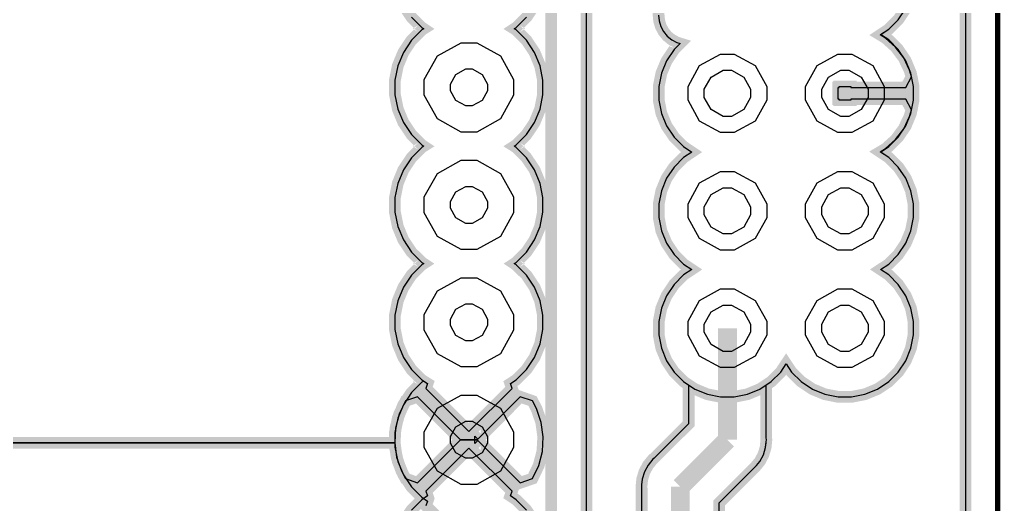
# Model space of a CAD drawing. Extents: x 0.4 to 7.9, y 0.4 to 11.3.
# Drawn here: x 4.103 to 4.937, y 6.114 to 6.527 of the extents above; entities that cross this region are included whole.
import ezdxf

# ---------------------------------------------------------------- set-up
doc = ezdxf.new("R2010")
doc.units = 0
doc.layers.get('0').update_dxf_attribs({"linetype": 'CONTINUOUS'})

msp = doc.modelspace()

# ---------------------------------------------------------------- linework, layer by layer
at = {"color": 0}
for points, const_width in [([(4.935, 7.47944), (4.935, 5.66444)], 0.004724), ([(4.90767, 6.85943), (4.90767, 5.66581), (4.90696, 5.65913), (4.90543, 5.65397), (4.90289, 5.64925), (4.89953, 5.64507), (4.8954, 5.64165), (4.89068, 5.63911), (4.88553, 5.63747), (4.87896, 5.63683), (3.35135, 5.63683)], 0.01), ([(4.55501, 6.81446), (4.55501, 5.79943)], 0.01), ([(4.58501, 5.79796), (4.58501, 6.68761)], 0.01), ([(4.90767, 6.6799), (4.90767, 5.66581), (4.90696, 5.65913), (4.90543, 5.65397), (4.90289, 5.64925), (4.89953, 5.64507), (4.8954, 5.64165), (4.89068, 5.63911), (4.88553, 5.63747), (4.87896, 5.63683), (3.35135, 5.63683)], 0.01), ([(4.90767, 6.6754), (4.90767, 5.66581)], 0.01), ([(4.64643, 6.59793), (4.64643, 6.53097), (4.64692, 6.5261), (4.64833, 6.52138), (4.65067, 6.51704), (4.65375, 6.51324), (4.65761, 6.5101), (4.66194, 6.50776), (4.66476, 6.50689), (4.65961, 6.50174), (4.65321, 6.49214), (4.64876, 6.4815), (4.64654, 6.47021), (4.64654, 6.45865), (4.64876, 6.44738), (4.65321, 6.43674), (4.65961, 6.42719), (4.66775, 6.41906), (4.67458, 6.41444), (4.66775, 6.40983), (4.65961, 6.40169), (4.65321, 6.39214), (4.64876, 6.38151), (4.64654, 6.37022), (4.64654, 6.35867), (4.64876, 6.34739), (4.65321, 6.33675), (4.65961, 6.32715), (4.66775, 6.31901), (4.67458, 6.31446), (4.66775, 6.30985), (4.65961, 6.30171), (4.65321, 6.29215), (4.64876, 6.28153), (4.64654, 6.27018), (4.64654, 6.25868), (4.64876, 6.2474), (4.65321, 6.23676), (4.65961, 6.22715), (4.66775, 6.21903), (4.67199, 6.21619), (4.67199, 6.18311), (4.64279, 6.15392), (4.64154, 6.15289), (4.63743, 6.14785), (4.63439, 6.14214), (4.63249, 6.1359), (4.632, 6.13108), (4.63183, 6.12944), (4.632, 6.12782), (4.632, 6.01411)], 0.01), ([(4.64643, 6.59793), (4.64643, 6.53097), (4.64692, 6.5261), (4.64833, 6.52138), (4.65067, 6.51704), (4.65375, 6.51324), (4.65761, 6.5101), (4.66194, 6.50776), (4.66476, 6.50689), (4.65961, 6.50174), (4.65321, 6.49214), (4.64876, 6.4815), (4.64654, 6.47021), (4.64654, 6.45865), (4.64876, 6.44738), (4.65321, 6.43674), (4.65961, 6.42719), (4.66775, 6.41906), (4.67458, 6.41444), (4.66775, 6.40983), (4.65961, 6.40169), (4.65321, 6.39214), (4.64876, 6.38151), (4.64654, 6.37022), (4.64654, 6.35867), (4.64876, 6.34739), (4.65321, 6.33675), (4.65961, 6.32715), (4.66775, 6.31901), (4.67458, 6.31446), (4.66775, 6.30985), (4.65961, 6.30171), (4.65321, 6.29215), (4.64876, 6.28153), (4.64654, 6.27018), (4.64654, 6.25868), (4.64876, 6.2474), (4.65321, 6.23676), (4.65961, 6.22715), (4.66775, 6.21903), (4.67731, 6.21262), (4.68793, 6.20822), (4.69922, 6.206), (4.71078, 6.206), (4.72206, 6.20822), (4.73269, 6.21262), (4.74229, 6.21903), (4.75043, 6.22715), (4.75499, 6.23406), (4.7596, 6.22715), (4.76774, 6.21903), (4.77729, 6.21262), (4.78792, 6.20822), (4.79926, 6.206), (4.81076, 6.206), (4.82206, 6.20822), (4.83268, 6.21262), (4.84229, 6.21903), (4.85042, 6.22715), (4.85682, 6.23676), (4.86122, 6.2474), (4.86344, 6.25868), (4.86344, 6.27018), (4.86122, 6.28153), (4.85682, 6.29215), (4.85042, 6.30171), (4.84229, 6.30985), (4.83539, 6.31446), (4.84229, 6.31901), (4.85042, 6.32715), (4.85682, 6.33675), (4.86122, 6.34739), (4.86344, 6.35867), (4.86344, 6.37022), (4.86122, 6.38151), (4.85682, 6.39214), (4.85042, 6.40169), (4.84229, 6.40983), (4.83513, 6.41465), (4.83968, 6.41737), (4.84819, 6.42507), (4.85504, 6.43425), (4.85997, 6.44461), (4.86176, 6.45042), (4.85699, 6.45942), (4.81, 6.45942), (4.81, 6.45865), (4.80003, 6.45865), (4.80003, 6.45942), (4.79921, 6.45942), (4.79921, 6.46946), (4.80003, 6.46946), (4.80003, 6.47021), (4.81, 6.47021), (4.81, 6.46946), (4.85699, 6.46946), (4.86176, 6.47851), (4.85997, 6.48432), (4.85504, 6.49463), (4.84819, 6.50379), (4.83968, 6.5115), (4.83513, 6.51426), (4.84229, 6.51904), (4.85042, 6.52718), (4.85682, 6.53674)], 0.01), ([(4.42914, 6.53961), (4.43604, 6.52929), (4.44482, 6.52051), (4.44646, 6.51942), (4.44482, 6.51839), (4.43604, 6.5096), (4.42914, 6.49929), (4.42443, 6.48785), (4.42199, 6.47564), (4.42199, 6.46326), (4.42443, 6.45107), (4.42914, 6.43961), (4.43604, 6.42931), (4.44482, 6.42051), (4.44646, 6.41943), (4.44482, 6.4184), (4.43604, 6.40961), (4.42914, 6.39931), (4.42443, 6.38781), (4.42199, 6.37565), (4.42199, 6.36322), (4.42443, 6.35107), (4.42914, 6.33963), (4.43604, 6.32926), (4.44482, 6.32053), (4.44646, 6.31944), (4.44482, 6.31836), (4.43604, 6.30963), (4.42914, 6.29926), (4.42443, 6.28782), (4.42199, 6.27567), (4.42199, 6.26324), (4.42443, 6.25108), (4.42914, 6.23958), (4.43604, 6.22928), (4.44482, 6.22049), (4.44646, 6.21946), (4.44482, 6.21837), (4.43604, 6.20958), (4.42914, 6.19928), (4.42443, 6.18782), (4.42199, 6.17562), (4.42199, 6.16325), (4.42443, 6.15104), (4.42914, 6.1396), (4.43604, 6.12929), (4.44482, 6.1205), (4.44976, 6.11724), (4.44835, 6.11317), (4.48503, 6.0765)], 0.01), ([(4.42914, 6.53961), (4.43604, 6.52929), (4.44482, 6.52051), (4.44646, 6.51942), (4.44482, 6.51839), (4.43604, 6.5096), (4.42914, 6.49929), (4.42443, 6.48785), (4.42199, 6.47564), (4.42199, 6.46326), (4.42443, 6.45107), (4.42914, 6.43961), (4.43604, 6.42931), (4.44482, 6.42051), (4.44646, 6.41943), (4.44482, 6.4184), (4.43604, 6.40961), (4.42914, 6.39931), (4.42443, 6.38781), (4.42199, 6.37565), (4.42199, 6.36322), (4.42443, 6.35107), (4.42914, 6.33963), (4.43604, 6.32926), (4.44482, 6.32053), (4.44646, 6.31944), (4.44482, 6.31836), (4.43604, 6.30963), (4.42914, 6.29926), (4.42443, 6.28782), (4.42199, 6.27567), (4.42199, 6.26324), (4.42443, 6.25108), (4.42914, 6.23958), (4.43604, 6.22928), (4.44482, 6.22049), (4.44976, 6.21724), (4.44835, 6.21317), (4.48503, 6.17654), (4.52165, 6.21317), (4.52024, 6.21724), (4.52518, 6.22049), (4.53396, 6.22928), (4.54085, 6.23958), (4.54557, 6.25108), (4.54801, 6.26324), (4.54801, 6.27567), (4.54557, 6.28782), (4.54085, 6.29926), (4.53396, 6.30963), (4.52518, 6.31836), (4.52354, 6.31944), (4.52518, 6.32053), (4.53396, 6.32926), (4.54085, 6.33963), (4.54557, 6.35107), (4.54801, 6.36322), (4.54801, 6.37565), (4.54557, 6.38781), (4.54085, 6.39931), (4.53396, 6.40961), (4.52518, 6.4184), (4.52354, 6.41943), (4.52518, 6.42051), (4.53396, 6.42931), (4.54085, 6.43961), (4.54557, 6.45107), (4.54801, 6.46326), (4.54801, 6.47564), (4.54557, 6.48785), (4.54085, 6.49929), (4.53396, 6.5096), (4.52518, 6.51839), (4.52354, 6.51942), (4.52518, 6.52051), (4.53396, 6.52929), (4.54085, 6.53961)], 0.01), ([(4.69803, 6.01411), (4.69803, 6.11578), (4.72721, 6.14497), (4.72846, 6.146), (4.73258, 6.15104), (4.73562, 6.15674), (4.73753, 6.16297), (4.73801, 6.16781), (4.73817, 6.16943), (4.73801, 6.17106), (4.73801, 6.21619), (4.74229, 6.21903), (4.75043, 6.22715), (4.75499, 6.23406), (4.7596, 6.22715), (4.76774, 6.21903), (4.77729, 6.21262), (4.78792, 6.20822), (4.79926, 6.206), (4.81076, 6.206), (4.82206, 6.20822), (4.83268, 6.21262), (4.84229, 6.21903), (4.85042, 6.22715), (4.85682, 6.23676), (4.86122, 6.2474), (4.86344, 6.25868), (4.86344, 6.27018), (4.86122, 6.28153), (4.85682, 6.29215), (4.85042, 6.30171), (4.84229, 6.30985), (4.83539, 6.31446), (4.84229, 6.31901), (4.85042, 6.32715), (4.85682, 6.33675), (4.86122, 6.34739), (4.86344, 6.35867), (4.86344, 6.37022), (4.86122, 6.38151), (4.85682, 6.39214), (4.85042, 6.40169), (4.84229, 6.40983), (4.83539, 6.41444), (4.84229, 6.41906), (4.85042, 6.42719), (4.85682, 6.43674), (4.86122, 6.44738), (4.86344, 6.45865), (4.86344, 6.47021), (4.86122, 6.4815), (4.85682, 6.49214), (4.85042, 6.50174), (4.84229, 6.50988), (4.83539, 6.51443), (4.84229, 6.51904), (4.85042, 6.52718), (4.85682, 6.53674)], 0.01), ([(4.69803, 6.01411), (4.69803, 6.11578), (4.72721, 6.14497), (4.72846, 6.146), (4.72971, 6.14757), (4.73258, 6.15104), (4.73562, 6.15674), (4.73753, 6.16297), (4.7379, 6.16694), (4.73801, 6.16781), (4.73817, 6.16943), (4.73801, 6.17106), (4.73801, 6.21619), (4.74229, 6.21903), (4.75043, 6.22715), (4.75499, 6.23406), (4.7596, 6.22715), (4.76774, 6.21903), (4.77729, 6.21262), (4.78792, 6.20822), (4.79926, 6.206), (4.81076, 6.206), (4.82206, 6.20822), (4.83268, 6.21262), (4.84229, 6.21903), (4.85042, 6.22715), (4.85682, 6.23676), (4.86122, 6.2474), (4.86344, 6.25868), (4.86344, 6.27018), (4.86122, 6.28153), (4.85682, 6.29215), (4.85042, 6.30171), (4.84229, 6.30985), (4.83539, 6.31446), (4.84229, 6.31901), (4.85042, 6.32715), (4.85682, 6.33675), (4.86122, 6.34739), (4.86344, 6.35867), (4.86344, 6.37022), (4.86122, 6.38151), (4.85682, 6.39214), (4.85042, 6.40169), (4.84229, 6.40983), (4.83513, 6.41465), (4.83968, 6.41737), (4.84819, 6.42507), (4.85504, 6.43425), (4.85997, 6.44461), (4.86176, 6.45042), (4.85699, 6.45942), (4.81, 6.45942), (4.81, 6.45865), (4.80003, 6.45865), (4.80003, 6.45942), (4.79921, 6.45942), (4.79921, 6.46946), (4.80003, 6.46946), (4.80003, 6.47021), (4.81, 6.47021), (4.81, 6.46946), (4.85699, 6.46946), (4.86176, 6.47851), (4.85997, 6.48432), (4.85504, 6.49463), (4.84819, 6.50379), (4.83968, 6.5115), (4.83513, 6.51426), (4.84229, 6.51904), (4.85042, 6.52718), (4.85682, 6.53674)], 0.01), ([(4.70503, 6.26443), (4.70503, 6.16943)], 0.016), ([(3.648, 6.16694), (4.42176, 6.16694), (4.42344, 6.15462), (4.42751, 6.1429), (4.43099, 6.13639), (4.44129, 6.13282), (4.47792, 6.16943), (4.49208, 6.16943), (4.52869, 6.13282), (4.53901, 6.13639), (4.54438, 6.14757), (4.54753, 6.15956), (4.54824, 6.17199), (4.54656, 6.18425), (4.54249, 6.19596), (4.53901, 6.20247), (4.52869, 6.20611), (4.49208, 6.16943), (4.47792, 6.16943), (4.44129, 6.20611), (4.43099, 6.20247), (4.42562, 6.19129), (4.42247, 6.17931), (4.42176, 6.16694), (3.648, 6.16694)], 0.01), ([(4.70503, 6.16943), (4.66499, 6.12944)], 0.016), ([(4.54085, 6.09928), (4.53396, 6.1096), (4.52518, 6.11838), (4.52024, 6.12169), (4.52165, 6.12571), (4.48503, 6.16238), (4.44835, 6.12571), (4.44976, 6.12169), (4.44482, 6.11838), (4.43604, 6.1096), (4.42914, 6.09928)], 0.01), ([(4.66499, 6.12944), (4.66499, 5.95942)], 0.016)]:
    msp.add_lwpolyline(points, dxfattribs=dict(at, const_width=const_width))
for points in [[(4.90767, 6.85943), (4.90767, 5.66581), (4.90696, 5.65913), (4.90543, 5.65397), (4.90289, 5.64925), (4.89953, 5.64507), (4.8954, 5.64165), (4.89068, 5.63911), (4.88553, 5.63747), (4.87896, 5.63683), (3.35135, 5.63683)], [(4.58501, 5.79796), (4.58501, 6.68761)], [(4.90767, 6.6799), (4.90767, 5.66581), (4.90696, 5.65913), (4.90543, 5.65397), (4.90289, 5.64925), (4.89953, 5.64507), (4.8954, 5.64165), (4.89068, 5.63911), (4.88553, 5.63747), (4.87896, 5.63683), (3.35135, 5.63683)], [(4.90767, 6.6754), (4.90767, 5.66581)], [(4.43604, 6.52929), (4.44482, 6.52051), (4.44646, 6.51942), (4.44482, 6.51839), (4.43604, 6.5096), (4.42914, 6.49929), (4.42443, 6.48785), (4.42199, 6.47564), (4.42199, 6.46326), (4.42443, 6.45107), (4.42914, 6.43961), (4.43604, 6.42931), (4.44482, 6.42051), (4.44646, 6.41943), (4.44482, 6.4184), (4.43604, 6.40961), (4.42914, 6.39931), (4.42443, 6.38781), (4.42199, 6.37565), (4.42199, 6.36322), (4.42443, 6.35107), (4.42914, 6.33963), (4.43604, 6.32926), (4.44482, 6.32053), (4.44646, 6.31944), (4.44482, 6.31836), (4.43604, 6.30963), (4.42914, 6.29926), (4.42443, 6.28782), (4.42199, 6.27567), (4.42199, 6.26324), (4.42443, 6.25108), (4.42914, 6.23958), (4.43604, 6.22928), (4.44482, 6.22049), (4.44646, 6.21946), (4.44482, 6.21837), (4.43604, 6.20958), (4.42914, 6.19928), (4.42443, 6.18782), (4.42199, 6.17562), (4.42199, 6.16325), (4.42443, 6.15104), (4.42914, 6.1396), (4.43604, 6.12929), (4.44482, 6.1205), (4.44976, 6.11724), (4.44835, 6.11317)], [(4.43604, 6.52929), (4.44482, 6.52051), (4.44646, 6.51942), (4.44482, 6.51839), (4.43604, 6.5096), (4.42914, 6.49929), (4.42443, 6.48785), (4.42199, 6.47564), (4.42199, 6.46326), (4.42443, 6.45107), (4.42914, 6.43961), (4.43604, 6.42931), (4.44482, 6.42051), (4.44646, 6.41943), (4.44482, 6.4184), (4.43604, 6.40961), (4.42914, 6.39931), (4.42443, 6.38781), (4.42199, 6.37565), (4.42199, 6.36322), (4.42443, 6.35107), (4.42914, 6.33963), (4.43604, 6.32926), (4.44482, 6.32053), (4.44646, 6.31944), (4.44482, 6.31836), (4.43604, 6.30963), (4.42914, 6.29926), (4.42443, 6.28782), (4.42199, 6.27567), (4.42199, 6.26324), (4.42443, 6.25108), (4.42914, 6.23958), (4.43604, 6.22928), (4.44482, 6.22049), (4.44976, 6.21724), (4.44835, 6.21317), (4.48503, 6.17654), (4.52165, 6.21317), (4.52024, 6.21724), (4.52518, 6.22049), (4.53396, 6.22928), (4.54085, 6.23958), (4.54557, 6.25108), (4.54801, 6.26324), (4.54801, 6.27567), (4.54557, 6.28782), (4.54085, 6.29926), (4.53396, 6.30963), (4.52518, 6.31836), (4.52354, 6.31944), (4.52518, 6.32053), (4.53396, 6.32926), (4.54085, 6.33963), (4.54557, 6.35107), (4.54801, 6.36322), (4.54801, 6.37565), (4.54557, 6.38781), (4.54085, 6.39931), (4.53396, 6.40961), (4.52518, 6.4184), (4.52354, 6.41943), (4.52518, 6.42051), (4.53396, 6.42931), (4.54085, 6.43961), (4.54557, 6.45107), (4.54801, 6.46326), (4.54801, 6.47564), (4.54557, 6.48785), (4.54085, 6.49929), (4.53396, 6.5096), (4.52518, 6.51839), (4.52354, 6.51942), (4.52518, 6.52051), (4.53396, 6.52929)], [(4.64643, 6.53097), (4.64692, 6.5261), (4.64833, 6.52138), (4.65067, 6.51704), (4.65375, 6.51324), (4.65761, 6.5101), (4.66194, 6.50776), (4.66476, 6.50689), (4.65961, 6.50174), (4.65321, 6.49214), (4.64876, 6.4815), (4.64654, 6.47021), (4.64654, 6.45865), (4.64876, 6.44738), (4.65321, 6.43674), (4.65961, 6.42719), (4.66775, 6.41906), (4.67458, 6.41444), (4.66775, 6.40983), (4.65961, 6.40169), (4.65321, 6.39214), (4.64876, 6.38151), (4.64654, 6.37022), (4.64654, 6.35867), (4.64876, 6.34739), (4.65321, 6.33675), (4.65961, 6.32715), (4.66775, 6.31901), (4.67458, 6.31446), (4.66775, 6.30985), (4.65961, 6.30171), (4.65321, 6.29215), (4.64876, 6.28153), (4.64654, 6.27018), (4.64654, 6.25868), (4.64876, 6.2474), (4.65321, 6.23676), (4.65961, 6.22715), (4.66775, 6.21903), (4.67199, 6.21619), (4.67199, 6.18311), (4.64279, 6.15392), (4.64154, 6.15289), (4.63743, 6.14785), (4.63439, 6.14214), (4.63249, 6.1359), (4.632, 6.13108), (4.63183, 6.12944), (4.632, 6.12782), (4.632, 6.01411)], [(4.64643, 6.53097), (4.64692, 6.5261), (4.64833, 6.52138), (4.65067, 6.51704), (4.65375, 6.51324), (4.65761, 6.5101), (4.66194, 6.50776), (4.66476, 6.50689), (4.65961, 6.50174), (4.65321, 6.49214), (4.64876, 6.4815), (4.64654, 6.47021), (4.64654, 6.45865), (4.64876, 6.44738), (4.65321, 6.43674), (4.65961, 6.42719), (4.66775, 6.41906), (4.67458, 6.41444), (4.66775, 6.40983), (4.65961, 6.40169), (4.65321, 6.39214), (4.64876, 6.38151), (4.64654, 6.37022), (4.64654, 6.35867), (4.64876, 6.34739), (4.65321, 6.33675), (4.65961, 6.32715), (4.66775, 6.31901), (4.67458, 6.31446), (4.66775, 6.30985), (4.65961, 6.30171), (4.65321, 6.29215), (4.64876, 6.28153), (4.64654, 6.27018), (4.64654, 6.25868), (4.64876, 6.2474), (4.65321, 6.23676), (4.65961, 6.22715), (4.66775, 6.21903), (4.67731, 6.21262), (4.68793, 6.20822), (4.69922, 6.206), (4.71078, 6.206), (4.72206, 6.20822), (4.73269, 6.21262), (4.74229, 6.21903), (4.75043, 6.22715), (4.75499, 6.23406), (4.7596, 6.22715), (4.76774, 6.21903), (4.77729, 6.21262), (4.78792, 6.20822), (4.79926, 6.206), (4.81076, 6.206), (4.82206, 6.20822), (4.83268, 6.21262), (4.84229, 6.21903), (4.85042, 6.22715), (4.85682, 6.23676), (4.86122, 6.2474), (4.86344, 6.25868), (4.86344, 6.27018), (4.86122, 6.28153), (4.85682, 6.29215), (4.85042, 6.30171), (4.84229, 6.30985), (4.83539, 6.31446), (4.84229, 6.31901), (4.85042, 6.32715), (4.85682, 6.33675), (4.86122, 6.34739), (4.86344, 6.35867), (4.86344, 6.37022), (4.86122, 6.38151), (4.85682, 6.39214), (4.85042, 6.40169), (4.84229, 6.40983), (4.83513, 6.41465), (4.83968, 6.41737), (4.84819, 6.42507), (4.85504, 6.43425), (4.85997, 6.44461), (4.86176, 6.45042), (4.85699, 6.45942), (4.81, 6.45942), (4.81, 6.45865), (4.80003, 6.45865), (4.80003, 6.45942), (4.79921, 6.45942), (4.79921, 6.46946), (4.80003, 6.46946), (4.80003, 6.47021), (4.81, 6.47021), (4.81, 6.46946), (4.85699, 6.46946), (4.86176, 6.47851), (4.85997, 6.48432), (4.85504, 6.49463), (4.84819, 6.50379), (4.83968, 6.5115), (4.83513, 6.51426), (4.84229, 6.51904), (4.85042, 6.52718), (4.85682, 6.53674)], [(4.69803, 6.01411), (4.69803, 6.11578), (4.72721, 6.14497), (4.72846, 6.146), (4.73258, 6.15104), (4.73562, 6.15674), (4.73753, 6.16297), (4.73801, 6.16781), (4.73817, 6.16943), (4.73801, 6.17106), (4.73801, 6.21619), (4.74229, 6.21903), (4.75043, 6.22715), (4.75499, 6.23406), (4.7596, 6.22715), (4.76774, 6.21903), (4.77729, 6.21262), (4.78792, 6.20822), (4.79926, 6.206), (4.81076, 6.206), (4.82206, 6.20822), (4.83268, 6.21262), (4.84229, 6.21903), (4.85042, 6.22715), (4.85682, 6.23676), (4.86122, 6.2474), (4.86344, 6.25868), (4.86344, 6.27018), (4.86122, 6.28153), (4.85682, 6.29215), (4.85042, 6.30171), (4.84229, 6.30985), (4.83539, 6.31446), (4.84229, 6.31901), (4.85042, 6.32715), (4.85682, 6.33675), (4.86122, 6.34739), (4.86344, 6.35867), (4.86344, 6.37022), (4.86122, 6.38151), (4.85682, 6.39214), (4.85042, 6.40169), (4.84229, 6.40983), (4.83539, 6.41444), (4.84229, 6.41906), (4.85042, 6.42719), (4.85682, 6.43674), (4.86122, 6.44738), (4.86344, 6.45865), (4.86344, 6.47021), (4.86122, 6.4815), (4.85682, 6.49214), (4.85042, 6.50174), (4.84229, 6.50988), (4.83539, 6.51443), (4.84229, 6.51904), (4.85042, 6.52718), (4.85682, 6.53674)], [(4.69803, 6.01411), (4.69803, 6.11578), (4.72721, 6.14497), (4.72846, 6.146), (4.72971, 6.14757), (4.73258, 6.15104), (4.73562, 6.15674), (4.73753, 6.16297), (4.7379, 6.16694), (4.73801, 6.16781), (4.73817, 6.16943), (4.73801, 6.17106), (4.73801, 6.21619), (4.74229, 6.21903), (4.75043, 6.22715), (4.75499, 6.23406), (4.7596, 6.22715), (4.76774, 6.21903), (4.77729, 6.21262), (4.78792, 6.20822), (4.79926, 6.206), (4.81076, 6.206), (4.82206, 6.20822), (4.83268, 6.21262), (4.84229, 6.21903), (4.85042, 6.22715), (4.85682, 6.23676), (4.86122, 6.2474), (4.86344, 6.25868), (4.86344, 6.27018), (4.86122, 6.28153), (4.85682, 6.29215), (4.85042, 6.30171), (4.84229, 6.30985), (4.83539, 6.31446), (4.84229, 6.31901), (4.85042, 6.32715), (4.85682, 6.33675), (4.86122, 6.34739), (4.86344, 6.35867), (4.86344, 6.37022), (4.86122, 6.38151), (4.85682, 6.39214), (4.85042, 6.40169), (4.84229, 6.40983), (4.83513, 6.41465), (4.83968, 6.41737), (4.84819, 6.42507), (4.85504, 6.43425), (4.85997, 6.44461), (4.86176, 6.45042), (4.85699, 6.45942), (4.81, 6.45942), (4.81, 6.45865), (4.80003, 6.45865), (4.80003, 6.45942), (4.79921, 6.45942), (4.79921, 6.46946), (4.80003, 6.46946), (4.80003, 6.47021), (4.81, 6.47021), (4.81, 6.46946), (4.85699, 6.46946), (4.86176, 6.47851), (4.85997, 6.48432), (4.85504, 6.49463), (4.84819, 6.50379), (4.83968, 6.5115), (4.83513, 6.51426), (4.84229, 6.51904), (4.85042, 6.52718), (4.85682, 6.53674)], [(3.648, 6.16694), (4.42176, 6.16694), (4.42344, 6.15462), (4.42751, 6.1429), (4.43099, 6.13639), (4.44129, 6.13282), (4.47792, 6.16943), (4.49208, 6.16943), (4.52869, 6.13282), (4.53901, 6.13639), (4.54438, 6.14757), (4.54753, 6.15956), (4.54824, 6.17199), (4.54656, 6.18425), (4.54249, 6.19596), (4.53901, 6.20247), (4.52869, 6.20611), (4.49208, 6.16943), (4.47792, 6.16943), (4.44129, 6.20611), (4.43099, 6.20247), (4.42562, 6.19129), (4.42247, 6.17931), (4.42176, 6.16694), (3.648, 6.16694)], [(4.53396, 6.1096), (4.52518, 6.11838), (4.52024, 6.12169), (4.52165, 6.12571), (4.48503, 6.16238), (4.44835, 6.12571), (4.44976, 6.12169), (4.44482, 6.11838), (4.43604, 6.1096)]]:
    msp.add_lwpolyline(points, dxfattribs=at)
for points in [[(4.523, 6.46946), (4.523, 6.46278), (4.51183, 6.4426), (4.49169, 6.43143), (4.48503, 6.43143), (4.47831, 6.43143), (4.45811, 6.4426), (4.447, 6.46278), (4.447, 6.46946), (4.447, 6.47618), (4.45811, 6.49636), (4.47831, 6.50743), (4.48503, 6.50743), (4.49169, 6.50743), (4.51183, 6.49636), (4.523, 6.47618), (4.523, 6.46946)], [(4.523, 6.46946), (4.523, 6.46278), (4.51183, 6.4426), (4.49169, 6.43143), (4.48503, 6.43143), (4.47831, 6.43143), (4.45811, 6.4426), (4.447, 6.46278), (4.447, 6.46946), (4.447, 6.47618), (4.45811, 6.49636), (4.47831, 6.50743), (4.48503, 6.50743), (4.49169, 6.50743), (4.51183, 6.49636), (4.523, 6.47618), (4.523, 6.46946)], [(4.73844, 6.46446), (4.73844, 6.45856), (4.72863, 6.44081), (4.71089, 6.43099), (4.70503, 6.43099), (4.69906, 6.43099), (4.68132, 6.44081), (4.67156, 6.45856), (4.67156, 6.46446), (4.67156, 6.47038), (4.68132, 6.48812), (4.69906, 6.49789), (4.70503, 6.49789), (4.71089, 6.49789), (4.72863, 6.48812), (4.73844, 6.47038), (4.73844, 6.46446)], [(4.73844, 6.46446), (4.73844, 6.45856), (4.72863, 6.44081), (4.71089, 6.43099), (4.70503, 6.43099), (4.69906, 6.43099), (4.68132, 6.44081), (4.67156, 6.45856), (4.67156, 6.46446), (4.67156, 6.47038), (4.68132, 6.48812), (4.69906, 6.49789), (4.70503, 6.49789), (4.71089, 6.49789), (4.72863, 6.48812), (4.73844, 6.47038), (4.73844, 6.46446)], [(4.83849, 6.46446), (4.83849, 6.45856), (4.82867, 6.44081), (4.81093, 6.43099), (4.80501, 6.43099), (4.79904, 6.43099), (4.78131, 6.44081), (4.77154, 6.45856), (4.77154, 6.46446), (4.77154, 6.47038), (4.78131, 6.48812), (4.79904, 6.49789), (4.80501, 6.49789), (4.81093, 6.49789), (4.82867, 6.48812), (4.83849, 6.47038), (4.83849, 6.46446)], [(4.83849, 6.46446), (4.83849, 6.45856), (4.82867, 6.44081), (4.81093, 6.43099), (4.80501, 6.43099), (4.79904, 6.43099), (4.78131, 6.44081), (4.77154, 6.45856), (4.77154, 6.46446), (4.77154, 6.47038), (4.78131, 6.48812), (4.79904, 6.49789), (4.80501, 6.49789), (4.81093, 6.49789), (4.82867, 6.48812), (4.83849, 6.47038), (4.83849, 6.46446)], [(4.523, 6.36947), (4.523, 6.36279), (4.51183, 6.34261), (4.49169, 6.33143), (4.48503, 6.33143), (4.47831, 6.33143), (4.45811, 6.34261), (4.447, 6.36279), (4.447, 6.36947), (4.447, 6.37619), (4.45811, 6.39632), (4.47831, 6.40744), (4.48503, 6.40744), (4.49169, 6.40744), (4.51183, 6.39632), (4.523, 6.37619), (4.523, 6.36947)], [(4.523, 6.36947), (4.523, 6.36279), (4.51183, 6.34261), (4.49169, 6.33143), (4.48503, 6.33143), (4.47831, 6.33143), (4.45811, 6.34261), (4.447, 6.36279), (4.447, 6.36947), (4.447, 6.37619), (4.45811, 6.39632), (4.47831, 6.40744), (4.48503, 6.40744), (4.49169, 6.40744), (4.51183, 6.39632), (4.523, 6.37619), (4.523, 6.36947)], [(4.73844, 6.36442), (4.73844, 6.35856), (4.72863, 6.34082), (4.71089, 6.331), (4.70503, 6.331), (4.69906, 6.331), (4.68132, 6.34082), (4.67156, 6.35856), (4.67156, 6.36442), (4.67156, 6.37039), (4.68132, 6.38813), (4.69906, 6.39789), (4.70503, 6.39789), (4.71089, 6.39789), (4.72863, 6.38813), (4.73844, 6.37039), (4.73844, 6.36442)], [(4.73844, 6.36442), (4.73844, 6.35856), (4.72863, 6.34082), (4.71089, 6.331), (4.70503, 6.331), (4.69906, 6.331), (4.68132, 6.34082), (4.67156, 6.35856), (4.67156, 6.36442), (4.67156, 6.37039), (4.68132, 6.38813), (4.69906, 6.39789), (4.70503, 6.39789), (4.71089, 6.39789), (4.72863, 6.38813), (4.73844, 6.37039), (4.73844, 6.36442)], [(4.83849, 6.36442), (4.83849, 6.35856), (4.82867, 6.34082), (4.81093, 6.331), (4.80501, 6.331), (4.79904, 6.331), (4.78131, 6.34082), (4.77154, 6.35856), (4.77154, 6.36442), (4.77154, 6.37039), (4.78131, 6.38813), (4.79904, 6.39789), (4.80501, 6.39789), (4.81093, 6.39789), (4.82867, 6.38813), (4.83849, 6.37039), (4.83849, 6.36442)], [(4.83849, 6.36442), (4.83849, 6.35856), (4.82867, 6.34082), (4.81093, 6.331), (4.80501, 6.331), (4.79904, 6.331), (4.78131, 6.34082), (4.77154, 6.35856), (4.77154, 6.36442), (4.77154, 6.37039), (4.78131, 6.38813), (4.79904, 6.39789), (4.80501, 6.39789), (4.81093, 6.39789), (4.82867, 6.38813), (4.83849, 6.37039), (4.83849, 6.36442)], [(4.523, 6.26942), (4.523, 6.26275), (4.51183, 6.24262), (4.49169, 6.23144), (4.48503, 6.23144), (4.47831, 6.23144), (4.45811, 6.24262), (4.447, 6.26275), (4.447, 6.26942), (4.447, 6.27615), (4.45811, 6.29633), (4.47831, 6.30746), (4.48503, 6.30746), (4.49169, 6.30746), (4.51183, 6.29633), (4.523, 6.27615), (4.523, 6.26942)], [(4.523, 6.26942), (4.523, 6.26275), (4.51183, 6.24262), (4.49169, 6.23144), (4.48503, 6.23144), (4.47831, 6.23144), (4.45811, 6.24262), (4.447, 6.26275), (4.447, 6.26942), (4.447, 6.27615), (4.45811, 6.29633), (4.47831, 6.30746), (4.48503, 6.30746), (4.49169, 6.30746), (4.51183, 6.29633), (4.523, 6.27615), (4.523, 6.26942)], [(4.73844, 6.26443), (4.73844, 6.25851), (4.72863, 6.24078), (4.71089, 6.23096), (4.70503, 6.23096), (4.69906, 6.23096), (4.68132, 6.24078), (4.67156, 6.25851), (4.67156, 6.26443), (4.67156, 6.2704), (4.68132, 6.28814), (4.69906, 6.2979), (4.70503, 6.2979), (4.71089, 6.2979), (4.72863, 6.28814), (4.73844, 6.2704), (4.73844, 6.26443)], [(4.73844, 6.26443), (4.73844, 6.25851), (4.72863, 6.24078), (4.71089, 6.23096), (4.70503, 6.23096), (4.69906, 6.23096), (4.68132, 6.24078), (4.67156, 6.25851), (4.67156, 6.26443), (4.67156, 6.2704), (4.68132, 6.28814), (4.69906, 6.2979), (4.70503, 6.2979), (4.71089, 6.2979), (4.72863, 6.28814), (4.73844, 6.2704), (4.73844, 6.26443)], [(4.83849, 6.26443), (4.83849, 6.25851), (4.82867, 6.24078), (4.81093, 6.23096), (4.80501, 6.23096), (4.79904, 6.23096), (4.78131, 6.24078), (4.77154, 6.25851), (4.77154, 6.26443), (4.77154, 6.2704), (4.78131, 6.28814), (4.79904, 6.2979), (4.80501, 6.2979), (4.81093, 6.2979), (4.82867, 6.28814), (4.83849, 6.2704), (4.83849, 6.26443)], [(4.83849, 6.26443), (4.83849, 6.25851), (4.82867, 6.24078), (4.81093, 6.23096), (4.80501, 6.23096), (4.79904, 6.23096), (4.78131, 6.24078), (4.77154, 6.25851), (4.77154, 6.26443), (4.77154, 6.2704), (4.78131, 6.28814), (4.79904, 6.2979), (4.80501, 6.2979), (4.81093, 6.2979), (4.82867, 6.28814), (4.83849, 6.2704), (4.83849, 6.26443)], [(4.523, 6.16943), (4.523, 6.16276), (4.51183, 6.14258), (4.49169, 6.13146), (4.48503, 6.13146), (4.47831, 6.13146), (4.45811, 6.14258), (4.447, 6.16276), (4.447, 6.16943), (4.447, 6.17617), (4.45811, 6.19635), (4.47831, 6.20747), (4.48503, 6.20747), (4.49169, 6.20747), (4.51183, 6.19635), (4.523, 6.17617), (4.523, 6.16943)], [(4.523, 6.16943), (4.523, 6.16276), (4.51183, 6.14258), (4.49169, 6.13146), (4.48503, 6.13146), (4.47831, 6.13146), (4.45811, 6.14258), (4.447, 6.16276), (4.447, 6.16943), (4.447, 6.17617), (4.45811, 6.19635), (4.47831, 6.20747), (4.48503, 6.20747), (4.49169, 6.20747), (4.51183, 6.19635), (4.523, 6.17617), (4.523, 6.16943)], [(4.49262, 6.17003), (4.49208, 6.16943), (4.49262, 6.16889), (4.49001, 6.16629), (4.49001, 6.17264), (4.49262, 6.17003)]]:
    msp.add_lwpolyline(points, close=True, dxfattribs=at)
at = {"color": 7}
for points in [[(4.50076, 6.46946), (4.50076, 6.46669), (4.49615, 6.45833), (4.48779, 6.45372), (4.48503, 6.45372), (4.48221, 6.45372), (4.47385, 6.45833), (4.46924, 6.46669), (4.46924, 6.46946), (4.46924, 6.47228), (4.47385, 6.48058), (4.48221, 6.48519), (4.48503, 6.48519), (4.48779, 6.48519), (4.49615, 6.48058), (4.50076, 6.47228), (4.50076, 6.46946)], [(4.50076, 6.46946), (4.50076, 6.46669), (4.49615, 6.45833), (4.48779, 6.45372), (4.48503, 6.45372), (4.48221, 6.45372), (4.47385, 6.45833), (4.46924, 6.46669), (4.46924, 6.46946), (4.46924, 6.47228), (4.47385, 6.48058), (4.48221, 6.48519), (4.48503, 6.48519), (4.48779, 6.48519), (4.49615, 6.48058), (4.50076, 6.47228), (4.50076, 6.46946)], [(4.72467, 6.46446), (4.72467, 6.46099), (4.71892, 6.45057), (4.7085, 6.44476), (4.70503, 6.44476), (4.7015, 6.44476), (4.69108, 6.45057), (4.68533, 6.46099), (4.68533, 6.46446), (4.68533, 6.46793), (4.69108, 6.47835), (4.7015, 6.4841), (4.70503, 6.4841), (4.7085, 6.4841), (4.71892, 6.47835), (4.72467, 6.46793), (4.72467, 6.46446)], [(4.72467, 6.46446), (4.72467, 6.46099), (4.71892, 6.45057), (4.7085, 6.44476), (4.70503, 6.44476), (4.7015, 6.44476), (4.69108, 6.45057), (4.68533, 6.46099), (4.68533, 6.46446), (4.68533, 6.46793), (4.69108, 6.47835), (4.7015, 6.4841), (4.70503, 6.4841), (4.7085, 6.4841), (4.71892, 6.47835), (4.72467, 6.46793), (4.72467, 6.46446)], [(4.82471, 6.46446), (4.82471, 6.46099), (4.8189, 6.45057), (4.80849, 6.44476), (4.80501, 6.44476), (4.80149, 6.44476), (4.79107, 6.45057), (4.78532, 6.46099), (4.78532, 6.46446), (4.78532, 6.46793), (4.79107, 6.47835), (4.80149, 6.4841), (4.80501, 6.4841), (4.80849, 6.4841), (4.8189, 6.47835), (4.82471, 6.46793), (4.82471, 6.46446)], [(4.82471, 6.46446), (4.82471, 6.46099), (4.8189, 6.45057), (4.80849, 6.44476), (4.80501, 6.44476), (4.80149, 6.44476), (4.79107, 6.45057), (4.78532, 6.46099), (4.78532, 6.46446), (4.78532, 6.46793), (4.79107, 6.47835), (4.80149, 6.4841), (4.80501, 6.4841), (4.80849, 6.4841), (4.8189, 6.47835), (4.82471, 6.46793), (4.82471, 6.46446)], [(4.50076, 6.36947), (4.50076, 6.36669), (4.49615, 6.35835), (4.48779, 6.35368), (4.48503, 6.35368), (4.48221, 6.35368), (4.47385, 6.35835), (4.46924, 6.36669), (4.46924, 6.36947), (4.46924, 6.37229), (4.47385, 6.38058), (4.48221, 6.38519), (4.48503, 6.38519), (4.48779, 6.38519), (4.49615, 6.38058), (4.50076, 6.37229), (4.50076, 6.36947)], [(4.50076, 6.36947), (4.50076, 6.36669), (4.49615, 6.35835), (4.48779, 6.35368), (4.48503, 6.35368), (4.48221, 6.35368), (4.47385, 6.35835), (4.46924, 6.36669), (4.46924, 6.36947), (4.46924, 6.37229), (4.47385, 6.38058), (4.48221, 6.38519), (4.48503, 6.38519), (4.48779, 6.38519), (4.49615, 6.38058), (4.50076, 6.37229), (4.50076, 6.36947)], [(4.72467, 6.36442), (4.72467, 6.36094), (4.71892, 6.35053), (4.7085, 6.34478), (4.70503, 6.34478), (4.7015, 6.34478), (4.69108, 6.35053), (4.68533, 6.36094), (4.68533, 6.36442), (4.68533, 6.36794), (4.69108, 6.37836), (4.7015, 6.38411), (4.70503, 6.38411), (4.7085, 6.38411), (4.71892, 6.37836), (4.72467, 6.36794), (4.72467, 6.36442)], [(4.72467, 6.36442), (4.72467, 6.36094), (4.71892, 6.35053), (4.7085, 6.34478), (4.70503, 6.34478), (4.7015, 6.34478), (4.69108, 6.35053), (4.68533, 6.36094), (4.68533, 6.36442), (4.68533, 6.36794), (4.69108, 6.37836), (4.7015, 6.38411), (4.70503, 6.38411), (4.7085, 6.38411), (4.71892, 6.37836), (4.72467, 6.36794), (4.72467, 6.36442)], [(4.82471, 6.36442), (4.82471, 6.36094), (4.8189, 6.35053), (4.80849, 6.34478), (4.80501, 6.34478), (4.80149, 6.34478), (4.79107, 6.35053), (4.78532, 6.36094), (4.78532, 6.36442), (4.78532, 6.36794), (4.79107, 6.37836), (4.80149, 6.38411), (4.80501, 6.38411), (4.80849, 6.38411), (4.8189, 6.37836), (4.82471, 6.36794), (4.82471, 6.36442)], [(4.82471, 6.36442), (4.82471, 6.36094), (4.8189, 6.35053), (4.80849, 6.34478), (4.80501, 6.34478), (4.80149, 6.34478), (4.79107, 6.35053), (4.78532, 6.36094), (4.78532, 6.36442), (4.78532, 6.36794), (4.79107, 6.37836), (4.80149, 6.38411), (4.80501, 6.38411), (4.80849, 6.38411), (4.8189, 6.37836), (4.82471, 6.36794), (4.82471, 6.36442)], [(4.50076, 6.26942), (4.50076, 6.26665), (4.49615, 6.25831), (4.48779, 6.25369), (4.48503, 6.25369), (4.48221, 6.25369), (4.47385, 6.25831), (4.46924, 6.26665), (4.46924, 6.26942), (4.46924, 6.27225), (4.47385, 6.2806), (4.48221, 6.28521), (4.48503, 6.28521), (4.48779, 6.28521), (4.49615, 6.2806), (4.50076, 6.27225), (4.50076, 6.26942)], [(4.50076, 6.26942), (4.50076, 6.26665), (4.49615, 6.25831), (4.48779, 6.25369), (4.48503, 6.25369), (4.48221, 6.25369), (4.47385, 6.25831), (4.46924, 6.26665), (4.46924, 6.26942), (4.46924, 6.27225), (4.47385, 6.2806), (4.48221, 6.28521), (4.48503, 6.28521), (4.48779, 6.28521), (4.49615, 6.2806), (4.50076, 6.27225), (4.50076, 6.26942)], [(4.72467, 6.26443), (4.72467, 6.26096), (4.71892, 6.25054), (4.7085, 6.24474), (4.70503, 6.24474), (4.7015, 6.24474), (4.69108, 6.25054), (4.68533, 6.26096), (4.68533, 6.26443), (4.68533, 6.26796), (4.69108, 6.27838), (4.7015, 6.28413), (4.70503, 6.28413), (4.7085, 6.28413), (4.71892, 6.27838), (4.72467, 6.26796), (4.72467, 6.26443)], [(4.72467, 6.26443), (4.72467, 6.26096), (4.71892, 6.25054), (4.7085, 6.24474), (4.70503, 6.24474), (4.7015, 6.24474), (4.69108, 6.25054), (4.68533, 6.26096), (4.68533, 6.26443), (4.68533, 6.26796), (4.69108, 6.27838), (4.7015, 6.28413), (4.70503, 6.28413), (4.7085, 6.28413), (4.71892, 6.27838), (4.72467, 6.26796), (4.72467, 6.26443)], [(4.82471, 6.26443), (4.82471, 6.26096), (4.8189, 6.25054), (4.80849, 6.24474), (4.80501, 6.24474), (4.80149, 6.24474), (4.79107, 6.25054), (4.78532, 6.26096), (4.78532, 6.26443), (4.78532, 6.26796), (4.79107, 6.27838), (4.80149, 6.28413), (4.80501, 6.28413), (4.80849, 6.28413), (4.8189, 6.27838), (4.82471, 6.26796), (4.82471, 6.26443)], [(4.82471, 6.26443), (4.82471, 6.26096), (4.8189, 6.25054), (4.80849, 6.24474), (4.80501, 6.24474), (4.80149, 6.24474), (4.79107, 6.25054), (4.78532, 6.26096), (4.78532, 6.26443), (4.78532, 6.26796), (4.79107, 6.27838), (4.80149, 6.28413), (4.80501, 6.28413), (4.80849, 6.28413), (4.8189, 6.27838), (4.82471, 6.26796), (4.82471, 6.26443)], [(4.50076, 6.16943), (4.50076, 6.16667), (4.49615, 6.15831), (4.48779, 6.15369), (4.48503, 6.15369), (4.48221, 6.15369), (4.47385, 6.15831), (4.46924, 6.16667), (4.46924, 6.16943), (4.46924, 6.17225), (4.47385, 6.18061), (4.48221, 6.18517), (4.48503, 6.18517), (4.48779, 6.18517), (4.49615, 6.18061), (4.50076, 6.17225), (4.50076, 6.16943)], [(4.50076, 6.16943), (4.50076, 6.16667), (4.49615, 6.15831), (4.48779, 6.15369), (4.48503, 6.15369), (4.48221, 6.15369), (4.47385, 6.15831), (4.46924, 6.16667), (4.46924, 6.16943), (4.46924, 6.17225), (4.47385, 6.18061), (4.48221, 6.18517), (4.48503, 6.18517), (4.48779, 6.18517), (4.49615, 6.18061), (4.50076, 6.17225), (4.50076, 6.16943)]]:
    msp.add_lwpolyline(points, close=True, dxfattribs=at)
at = {"color": 0, "const_width": 0.01}
msp.add_lwpolyline([(4.49262, 6.17003), (4.49208, 6.16943), (4.49262, 6.16889), (4.49001, 6.16629), (4.49001, 6.17264), (4.49262, 6.17003)], close=True, dxfattribs=at)

doc.saveas('drawing.dxf')
